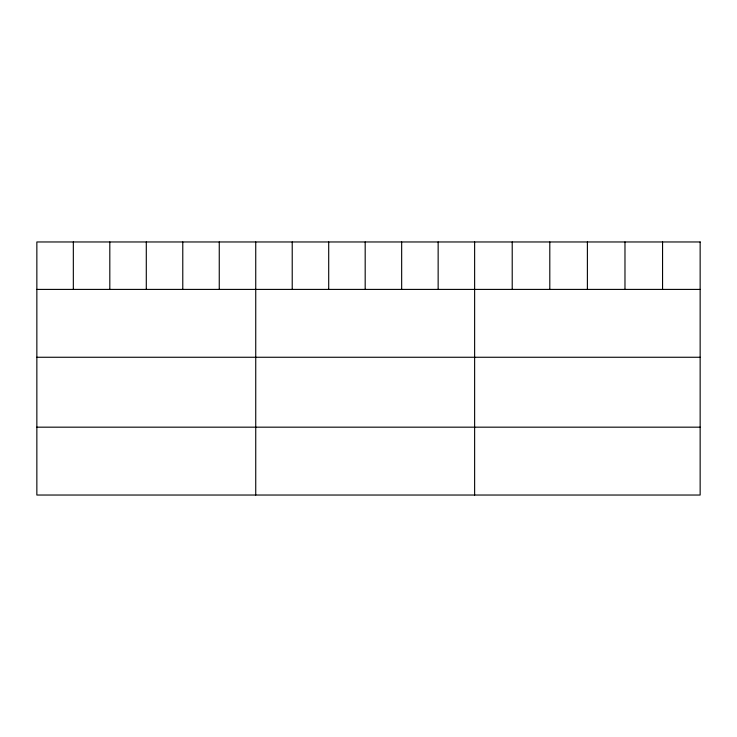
<?xml version="1.0" encoding="UTF-8"?>
<svg xmlns="http://www.w3.org/2000/svg" width="737" height="737" viewBox="0 0 737 737"><rect width="100%" height="100%" fill="white"/><g stroke="black" fill="none" stroke-linecap="round" stroke-linejoin="round"><path stroke-width="1.11" d="M36.85 289.411L700.15 289.411M36.85 357.261L700.15 357.261M36.85 427.174L700.15 427.174M662.563 241.966L662.563 289.411M624.976 241.966L624.976 289.411M587.389 241.966L587.389 289.411M549.802 241.966L549.802 289.411M512.215 241.966L512.215 289.411M474.628 241.966L474.628 495.034M438.147 241.966L438.147 289.411M401.665 241.966L401.665 289.411M365.183 241.966L365.183 289.411M328.702 241.966L328.702 289.411M292.221 241.966L292.221 289.411M255.739 241.966L255.739 495.034M219.257 241.966L219.257 289.411M182.776 241.966L182.776 289.411M146.294 241.966L146.294 289.411M109.813 241.966L109.813 289.411M73.331 241.966L73.331 289.411M700.15 241.966L36.85 241.966L36.85 495.034L700.15 495.034L700.15 241.966"/></g></svg>
